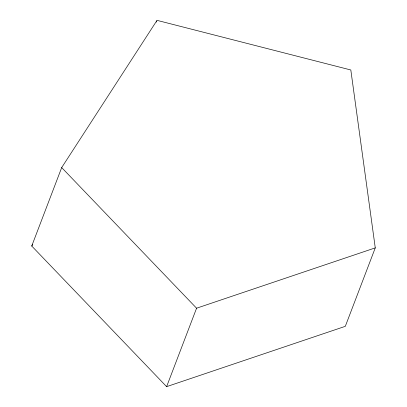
<?xml version="1.0" encoding="UTF-8"?>
<svg xmlns="http://www.w3.org/2000/svg" width="407" height="407" viewBox="0 0 407 407"><rect width="100%" height="100%" fill="white"/><g stroke="black" fill="none" stroke-linecap="round" stroke-linejoin="round"><path stroke-width="0.61" d="M31.736 246.026L61.691 167.582L157.021 20.35L350.819 69.979L375.264 247.878L345.309 326.328L166.621 386.65L31.736 246.026L32.774 244.429M156.344 22.12L156.797 20.94M166.621 386.65L196.576 308.206L375.264 247.878M61.691 167.582L196.576 308.206"/></g></svg>
